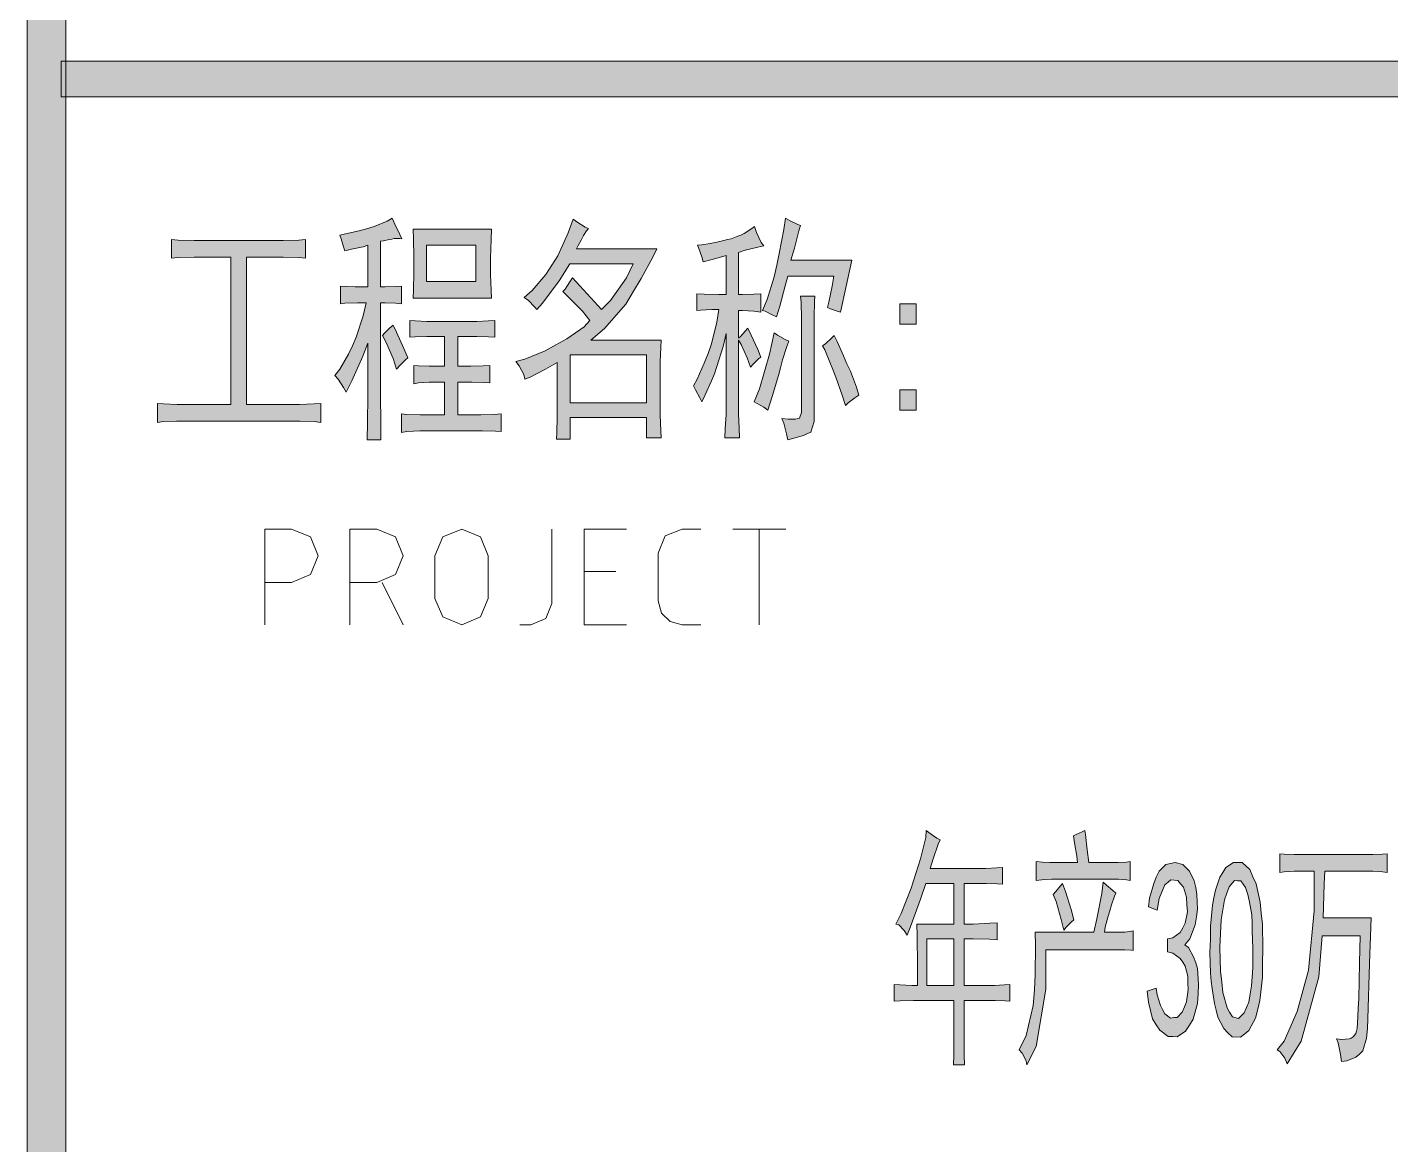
# Model space of a CAD drawing. Header units: millimetres. Extents: x 568 to 57335, y 85 to 28579.
# Drawn here: x 57244.83 to 57269.55, y 27811.79 to 27832.05 of the extents above; entities that cross this region are included whole.
import ezdxf

# ---------------------------------------------------------------- set-up
doc = ezdxf.new("R2010")
doc.units = ezdxf.units.MM

msp = doc.modelspace()

# ---------------------------------------------------------------- hatches: boundary and pattern name
h = msp.add_hatch(color=0)
h.dxf.hatch_style = 2
h.paths.add_polyline_path([(57245.524, 27702.999), (57244.825, 27702.999), (57244.825, 28563.812), (57245.524, 28563.812)])
h = msp.add_hatch(color=0)
h.dxf.hatch_style = 2
h.paths.add_polyline_path([(57245.441, 27830.789), (57245.441, 27831.435), (57320.489, 27831.435), (57320.489, 27830.789)])
h = msp.add_hatch(color=0)
h.dxf.hatch_style = 2
h.paths.add_polyline_path([(57250.493, 27828.282), (57250.599, 27828.305), (57250.842, 27828.358), (57250.979, 27828.396), (57251.116, 27828.434), (57251.351, 27828.533), (57251.443, 27828.586), (57251.488, 27828.479), (57251.579, 27828.289), (57251.617, 27828.214), (57251.579, 27828.221), (57251.481, 27828.221), (57251.435, 27828.206), (57251.389, 27828.198), (57251.283, 27828.176), (57251.23, 27828.168), (57251.23, 27827.34), (57251.313, 27827.34), (57251.503, 27827.347), (57251.61, 27827.355), (57251.61, 27827.036), (57251.503, 27827.044), (57251.313, 27827.051), (57251.23, 27827.051), (57251.23, 27825.562), (57251.23, 27825.38), (57251.237, 27824.878), (57251.237, 27824.567), (57250.987, 27824.567), (57250.994, 27824.878), (57251.002, 27825.372), (57251.002, 27825.547), (57251.002, 27826.322), (57250.911, 27826.086), (57250.713, 27825.638), (57250.607, 27825.433), (57250.561, 27825.516), (57250.463, 27825.668), (57250.402, 27825.737), (57250.493, 27825.851), (57250.652, 27826.124), (57250.721, 27826.276), (57250.789, 27826.428), (57250.918, 27826.816), (57250.972, 27827.051), (57250.82, 27827.051), (57250.584, 27827.044), (57250.508, 27827.036), (57250.508, 27827.355), (57250.614, 27827.347), (57250.774, 27827.34), (57250.82, 27827.34), (57251.002, 27827.34), (57251.002, 27828.1), (57250.918, 27828.069), (57250.706, 27828.024), (57250.584, 27827.993), (57250.561, 27828.069), (57250.516, 27828.214)])
h = msp.add_hatch(color=0)
h.paths.add_polyline_path([(57255.006, 27828.403), (57254.968, 27828.358), (57254.915, 27828.274), (57254.892, 27828.236), (57254.869, 27828.191), (57254.816, 27828.092), (57254.786, 27828.031), (57256.244, 27828.031), (57256.168, 27827.879), (57255.956, 27827.492), (57255.819, 27827.264), (57255.682, 27827.028), (57255.295, 27826.588), (57255.044, 27826.375), (57256.32, 27826.375), (57256.313, 27826.246), (57256.305, 27825.987), (57256.305, 27825.851), (57256.305, 27825.159), (57256.305, 27825.015), (57256.313, 27824.734), (57256.32, 27824.605), (57256.054, 27824.605), (57256.054, 27824.977), (57254.672, 27824.977), (57254.672, 27824.582), (57254.421, 27824.582), (57254.428, 27824.703), (57254.436, 27824.977), (57254.436, 27825.129), (57254.436, 27825.972), (57254.223, 27825.851), (57253.935, 27825.699), (57253.851, 27825.668), (57253.828, 27825.752), (57253.745, 27825.911), (57253.684, 27825.987), (57253.851, 27826.033), (57254.216, 27826.185), (57254.413, 27826.291), (57254.611, 27826.398), (57254.922, 27826.618), (57255.029, 27826.732), (57254.892, 27826.899), (57254.641, 27827.157), (57254.535, 27827.256), (57254.58, 27827.302), (57254.664, 27827.431), (57254.71, 27827.507), (57254.915, 27827.287), (57255.181, 27826.998), (57255.241, 27826.93), (57255.401, 27827.097), (57255.69, 27827.507), (57255.811, 27827.758), (57254.664, 27827.758), (57254.474, 27827.454), (57254.17, 27827.044), (57254.064, 27826.93), (57254.026, 27826.983), (57253.912, 27827.097), (57253.836, 27827.15), (57253.98, 27827.279), (57254.231, 27827.568), (57254.337, 27827.735), (57254.444, 27827.902), (57254.634, 27828.32), (57254.725, 27828.571), (57254.808, 27828.51), (57254.945, 27828.426)])
h.paths.add_polyline_path([(57256.054, 27825.243), (57256.054, 27826.109), (57254.672, 27826.109), (57254.672, 27825.243)])
h = msp.add_hatch(color=0)
h.dxf.hatch_style = 2
h.paths.add_polyline_path([(57258.85, 27828.457), (57258.82, 27828.358), (57258.736, 27828.046), (57258.675, 27827.826), (57259.777, 27827.826), (57259.572, 27826.884), (57259.511, 27826.899), (57259.39, 27826.945), (57259.336, 27826.968), (57259.359, 27827.066), (57259.42, 27827.355), (57259.45, 27827.537), (57258.615, 27827.537), (57258.569, 27827.363), (57258.47, 27826.99), (57258.41, 27826.8), (57258.334, 27826.838), (57258.204, 27826.899), (57258.159, 27826.914), (57258.242, 27827.112), (57258.372, 27827.522), (57258.417, 27827.735), (57258.463, 27827.948), (57258.546, 27828.381), (57258.577, 27828.586), (57258.66, 27828.54), (57258.797, 27828.472)])
h = msp.add_hatch(color=0)
h.paths.add_polyline_path([(57253.243, 27828.388), (57253.236, 27828.198), (57253.228, 27827.864), (57253.228, 27827.712), (57253.228, 27827.568), (57253.236, 27827.279), (57253.243, 27827.135), (57251.822, 27827.135), (57251.83, 27827.294), (57251.838, 27827.598), (57251.838, 27827.742), (57251.838, 27827.887), (57251.83, 27828.206), (57251.822, 27828.388)])
h.paths.add_polyline_path([(57252.962, 27827.439), (57252.962, 27828.1), (57252.066, 27828.1), (57252.066, 27827.439)])
h = msp.add_hatch(color=0)
h.dxf.hatch_style = 2
h.paths.add_polyline_path([(57256.905, 27825.547), (57256.974, 27825.668), (57257.103, 27825.957), (57257.171, 27826.132), (57257.232, 27826.307), (57257.331, 27826.702), (57257.369, 27826.93), (57257.24, 27826.93), (57257.034, 27826.922), (57256.966, 27826.914), (57256.966, 27827.218), (57257.103, 27827.211), (57257.369, 27827.203), (57257.498, 27827.203), (57257.498, 27827.91), (57257.437, 27827.894), (57257.224, 27827.834), (57257.08, 27827.796), (57257.057, 27827.887), (57257.004, 27828.039), (57256.981, 27828.1), (57257.057, 27828.107), (57257.209, 27828.13), (57257.27, 27828.138), (57257.331, 27828.153), (57257.46, 27828.183), (57257.521, 27828.198), (57257.589, 27828.214), (57257.711, 27828.259), (57257.764, 27828.282), (57257.825, 27828.312), (57257.946, 27828.388), (57258.014, 27828.434), (57258.052, 27828.327), (57258.136, 27828.145), (57258.182, 27828.084), (57258.075, 27828.062), (57257.847, 27828.008), (57257.726, 27827.963), (57257.726, 27827.203), (57257.794, 27827.203), (57257.999, 27827.211), (57258.128, 27827.218), (57258.128, 27826.884), (57257.999, 27826.899), (57257.794, 27826.914), (57257.726, 27826.914), (57257.726, 27826.413), (57257.764, 27826.451), (57257.847, 27826.542), (57257.893, 27826.595), (57257.954, 27826.466), (57258.075, 27826.208), (57258.128, 27826.071), (57258.09, 27826.041), (57257.992, 27825.942), (57257.938, 27825.889), (57257.878, 27826.056), (57257.771, 27826.299), (57257.726, 27826.375), (57257.726, 27825.129), (57257.726, 27825.038), (57257.733, 27824.779), (57257.741, 27824.605), (57257.475, 27824.605), (57257.483, 27824.772), (57257.498, 27825.03), (57257.498, 27825.129), (57257.498, 27826.496), (57257.445, 27826.261), (57257.331, 27825.896), (57257.285, 27825.767), (57257.232, 27825.638), (57257.118, 27825.387), (57257.057, 27825.258), (57257.019, 27825.334), (57256.943, 27825.478)])
h = msp.add_hatch(color=0)
h.dxf.hatch_style = 2
h.paths.add_polyline_path([(57249.315, 27828.183), (57249.467, 27828.183), (57249.748, 27828.191), (57249.87, 27828.198), (57249.87, 27827.864), (57249.748, 27827.872), (57249.467, 27827.879), (57249.315, 27827.879), (57248.799, 27827.879), (57248.799, 27825.213), (57249.619, 27825.213), (57249.764, 27825.213), (57250.029, 27825.22), (57250.151, 27825.228), (57250.151, 27824.886), (57250.029, 27824.901), (57249.771, 27824.909), (57249.634, 27824.909), (57247.667, 27824.909), (57247.53, 27824.909), (57247.287, 27824.901), (57247.188, 27824.886), (57247.188, 27825.228), (57247.294, 27825.22), (57247.545, 27825.213), (57247.682, 27825.213), (57248.518, 27825.213), (57248.518, 27827.879), (57248.009, 27827.879), (57247.849, 27827.879), (57247.56, 27827.872), (57247.439, 27827.864), (57247.439, 27828.198), (57247.56, 27828.191), (57247.849, 27828.183), (57248.009, 27828.183)])
h = msp.add_hatch(color=0)
h.dxf.hatch_style = 2
h.paths.add_polyline_path([(57259.109, 27827.173), (57259.101, 27827.081), (57259.093, 27826.793), (57259.093, 27826.58), (57259.093, 27825.061), (57259.093, 27824.901), (57259.033, 27824.711), (57258.964, 27824.681), (57258.903, 27824.65), (57258.729, 27824.597), (57258.615, 27824.567), (57258.592, 27824.681), (57258.546, 27824.871), (57258.508, 27824.954), (57258.622, 27824.947), (57258.759, 27824.947), (57258.797, 27824.954), (57258.827, 27824.962), (57258.865, 27825.068), (57258.865, 27825.159), (57258.865, 27826.58), (57258.865, 27826.77), (57258.858, 27827.066), (57258.85, 27827.173)])
h = msp.add_hatch(color=0)
h.dxf.hatch_style = 2
h.paths.add_polyline_path([(57260.947, 27826.664), (57260.651, 27826.664), (57260.651, 27827.036), (57260.947, 27827.036)])
h = msp.add_hatch(color=0)
h.dxf.hatch_style = 2
h.paths.add_polyline_path([(57251.458, 27826.648), (57251.519, 27826.519), (57251.655, 27826.223), (57251.724, 27826.056), (57251.686, 27826.018), (57251.579, 27825.919), (57251.519, 27825.851), (57251.458, 27826.041), (57251.329, 27826.345), (57251.268, 27826.458), (57251.306, 27826.504), (57251.397, 27826.595)])
h = msp.add_hatch(color=0)
h.dxf.hatch_style = 2
h.paths.add_polyline_path([(57252.871, 27826.717), (57252.977, 27826.717), (57253.19, 27826.724), (57253.304, 27826.732), (57253.304, 27826.428), (57253.19, 27826.436), (57252.977, 27826.443), (57252.871, 27826.443), (57252.635, 27826.443), (57252.635, 27825.904), (57252.772, 27825.904), (57252.871, 27825.904), (57253.091, 27825.911), (57253.213, 27825.919), (57253.213, 27825.6), (57253.091, 27825.608), (57252.886, 27825.615), (57252.81, 27825.615), (57252.635, 27825.615), (57252.635, 27825.023), (57252.939, 27825.023), (57253.053, 27825.023), (57253.289, 27825.03), (57253.418, 27825.038), (57253.418, 27824.719), (57253.319, 27824.726), (57253.076, 27824.734), (57252.939, 27824.734), (57252.088, 27824.734), (57251.952, 27824.734), (57251.709, 27824.719), (57251.61, 27824.703), (57251.61, 27825.038), (57251.709, 27825.03), (57251.952, 27825.023), (57252.088, 27825.023), (57252.392, 27825.023), (57252.392, 27825.615), (57252.218, 27825.615), (57252.111, 27825.615), (57251.921, 27825.6), (57251.838, 27825.585), (57251.838, 27825.919), (57251.921, 27825.911), (57252.111, 27825.904), (57252.218, 27825.904), (57252.392, 27825.904), (57252.392, 27826.443), (57252.187, 27826.443), (57252.073, 27826.443), (57251.86, 27826.436), (57251.762, 27826.428), (57251.762, 27826.732), (57251.86, 27826.724), (57252.073, 27826.717), (57252.187, 27826.717)])
h = msp.add_hatch(color=0)
h.dxf.hatch_style = 2
h.paths.add_polyline_path([(57258.637, 27826.36), (57258.599, 27826.261), (57258.523, 27826.018), (57258.486, 27825.873), (57258.448, 27825.737), (57258.334, 27825.357), (57258.258, 27825.106), (57258.182, 27825.159), (57258.052, 27825.235), (57258.007, 27825.258), (57258.106, 27825.494), (57258.288, 27826.124), (57258.372, 27826.512), (57258.432, 27826.466), (57258.569, 27826.39)])
h = msp.add_hatch(color=0)
h.dxf.hatch_style = 2
h.paths.add_polyline_path([(57259.458, 27826.458), (57259.511, 27826.352), (57259.625, 27826.094), (57259.686, 27825.949), (57259.754, 27825.813), (57259.861, 27825.524), (57259.906, 27825.38), (57259.83, 27825.334), (57259.709, 27825.243), (57259.663, 27825.19), (57259.602, 27825.38), (57259.488, 27825.706), (57259.435, 27825.843), (57259.382, 27825.98), (57259.291, 27826.2), (57259.245, 27826.276), (57259.306, 27826.314), (57259.412, 27826.413)])
h = msp.add_hatch(color=0)
h.dxf.hatch_style = 2
h.paths.add_polyline_path([(57260.947, 27825.106), (57260.651, 27825.106), (57260.651, 27825.478), (57260.947, 27825.478)])
h = msp.add_hatch(color=0)
h.paths.add_polyline_path([(57260.575, 27815.792), (57260.674, 27815.982), (57260.856, 27816.445), (57260.94, 27816.711), (57261.023, 27816.977), (57261.122, 27817.364), (57261.129, 27817.486), (57261.198, 27817.433), (57261.319, 27817.349), (57261.38, 27817.319), (57261.342, 27817.243), (57261.251, 27816.977), (57261.198, 27816.802), (57262.11, 27816.802), (57262.208, 27816.802), (57262.406, 27816.81), (57262.512, 27816.817), (57262.512, 27816.513), (57262.421, 27816.521), (57262.216, 27816.529), (57262.11, 27816.529), (57261.813, 27816.529), (57261.813, 27815.792), (57261.98, 27815.792), (57262.284, 27815.807), (57262.413, 27815.814), (57262.413, 27815.51), (57262.277, 27815.518), (57261.98, 27815.526), (57261.813, 27815.526), (57261.813, 27814.682), (57262.269, 27814.682), (57262.368, 27814.682), (57262.55, 27814.69), (57262.641, 27814.698), (57262.641, 27814.394), (57262.558, 27814.401), (57262.375, 27814.409), (57262.269, 27814.409), (57261.813, 27814.409), (57261.813, 27813.999), (57261.813, 27813.793), (57261.813, 27813.414), (57261.821, 27813.239), (57261.623, 27813.239), (57261.631, 27813.414), (57261.631, 27813.771), (57261.631, 27813.961), (57261.631, 27814.409), (57261.023, 27814.409), (57260.894, 27814.409), (57260.658, 27814.401), (57260.544, 27814.394), (57260.544, 27814.698), (57260.651, 27814.69), (57260.864, 27814.682), (57260.97, 27814.682), (57260.97, 27815.032), (57260.962, 27815.586), (57260.955, 27815.792), (57261.631, 27815.792), (57261.631, 27816.529), (57261.122, 27816.529), (57261.023, 27816.247), (57260.856, 27815.776), (57260.78, 27815.594), (57260.727, 27815.678), (57260.628, 27815.776)])
h.paths.add_polyline_path([(57261.631, 27814.682), (57261.631, 27815.526), (57261.137, 27815.526), (57261.137, 27814.682)])
h = msp.add_hatch(color=0)
h.dxf.hatch_style = 2
h.paths.add_polyline_path([(57264.001, 27817.486), (57264.016, 27817.417), (57264.047, 27817.136), (57264.077, 27816.908), (57264.526, 27816.908), (57264.609, 27816.908), (57264.761, 27816.916), (57264.829, 27816.924), (57264.829, 27816.582), (57264.761, 27816.597), (57264.617, 27816.605), (57264.556, 27816.605), (57263.462, 27816.605), (57263.401, 27816.605), (57263.226, 27816.597), (57263.12, 27816.582), (57263.12, 27816.924), (57263.234, 27816.916), (57263.371, 27816.908), (57263.401, 27816.908), (57263.872, 27816.908), (57263.857, 27817.022), (57263.819, 27817.266), (57263.796, 27817.395), (57263.849, 27817.417), (57263.956, 27817.463)])
h = msp.add_hatch(color=0)
h.dxf.hatch_style = 2
h.paths.add_polyline_path([(57265.133, 27814.576), (57265.3, 27814.629), (57265.316, 27814.508), (57265.376, 27814.318), (57265.414, 27814.242), (57265.452, 27814.166), (57265.559, 27814.09), (57265.62, 27814.097), (57265.68, 27814.097), (57265.772, 27814.196), (57265.81, 27814.295), (57265.847, 27814.386), (57265.878, 27814.606), (57265.87, 27814.728), (57265.87, 27814.849), (57265.825, 27815.032), (57265.779, 27815.1), (57265.734, 27815.169), (57265.597, 27815.267), (57265.506, 27815.29), (57265.506, 27815.526), (57265.597, 27815.541), (57265.734, 27815.64), (57265.779, 27815.723), (57265.825, 27815.807), (57265.863, 27816.012), (57265.855, 27816.141), (57265.847, 27816.278), (57265.794, 27816.46), (57265.741, 27816.521), (57265.688, 27816.582), (57265.566, 27816.597), (57265.513, 27816.551), (57265.452, 27816.506), (57265.354, 27816.255), (57265.316, 27816.042), (57265.156, 27816.103), (57265.179, 27816.263), (57265.255, 27816.529), (57265.3, 27816.643), (57265.354, 27816.749), (57265.475, 27816.87), (57265.559, 27816.893), (57265.642, 27816.908), (57265.779, 27816.87), (57265.84, 27816.81), (57265.901, 27816.749), (57265.984, 27816.574), (57266.015, 27816.453), (57266.037, 27816.331), (57266.045, 27816.065), (57266.03, 27815.921), (57266.007, 27815.776), (57265.908, 27815.526), (57265.817, 27815.419), (57265.885, 27815.366), (57265.977, 27815.199), (57266.015, 27815.093), (57266.045, 27814.986), (57266.068, 27814.705), (57266.06, 27814.53), (57266.045, 27814.356), (57265.969, 27814.067), (57265.901, 27813.961), (57265.832, 27813.854), (57265.68, 27813.748), (57265.597, 27813.755), (57265.513, 27813.755), (57265.361, 27813.869), (57265.3, 27813.968), (57265.232, 27814.075), (57265.156, 27814.378)])
h = msp.add_hatch(color=0)
h.paths.add_polyline_path([(57266.281, 27815.518), (57266.281, 27815.754), (57266.319, 27816.133), (57266.341, 27816.27), (57266.372, 27816.407), (57266.455, 27816.643), (57266.508, 27816.726), (57266.562, 27816.817), (57266.698, 27816.908), (57266.774, 27816.908), (57266.858, 27816.908), (57266.995, 27816.779), (57267.048, 27816.65), (57267.109, 27816.521), (57267.185, 27816.187), (57267.2, 27815.989), (57267.223, 27815.792), (57267.23, 27815.343), (57267.223, 27815.085), (57267.223, 27814.827), (57267.177, 27814.409), (57267.139, 27814.249), (57267.101, 27814.09), (57266.98, 27813.862), (57266.904, 27813.801), (57266.828, 27813.74), (57266.676, 27813.748), (57266.6, 27813.824), (57266.524, 27813.9), (57266.417, 27814.105), (57266.387, 27814.234), (57266.357, 27814.356), (57266.311, 27814.622), (57266.296, 27814.758), (57266.281, 27814.903), (57266.273, 27815.275)])
h.paths.add_polyline_path([(57266.463, 27815.624), (57266.455, 27815.374), (57266.463, 27814.933), (57266.486, 27814.743), (57266.508, 27814.553), (57266.584, 27814.272), (57266.63, 27814.196), (57266.683, 27814.113), (57266.79, 27814.082), (57266.843, 27814.135), (57266.896, 27814.181), (57266.98, 27814.378), (57267.002, 27814.53), (57267.025, 27814.675), (57267.048, 27815.001), (57267.048, 27815.176), (57267.048, 27815.351), (57267.04, 27815.67), (57267.04, 27815.814), (57267.033, 27815.959), (57266.987, 27816.217), (57266.957, 27816.331), (57266.919, 27816.453), (57266.835, 27816.574), (57266.774, 27816.574), (57266.721, 27816.582), (57266.622, 27816.468), (57266.577, 27816.354), (57266.539, 27816.232), (57266.478, 27815.868)])
h = msp.add_hatch(color=0)
h.dxf.hatch_style = 2
h.paths.add_polyline_path([(57268.659, 27813.3), (57268.643, 27813.429), (57268.598, 27813.641), (57268.567, 27813.71), (57268.666, 27813.702), (57268.795, 27813.71), (57268.833, 27813.725), (57268.871, 27813.748), (57268.917, 27813.809), (57268.932, 27813.854), (57268.94, 27813.9), (57268.955, 27814.113), (57268.962, 27814.272), (57268.97, 27814.439), (57268.985, 27815.093), (57269, 27815.579), (57268.309, 27815.579), (57268.248, 27814.834), (57267.929, 27813.672), (57267.671, 27813.262), (57267.633, 27813.36), (57267.542, 27813.482), (57267.489, 27813.512), (57267.618, 27813.672), (57267.853, 27814.211), (57267.96, 27814.584), (57268.058, 27814.956), (57268.165, 27816.035), (57268.165, 27816.749), (57267.899, 27816.749), (57267.8, 27816.749), (57267.618, 27816.741), (57267.542, 27816.726), (57267.542, 27817.068), (57267.618, 27817.06), (57267.8, 27817.053), (57267.906, 27817.053), (57269.13, 27817.053), (57269.228, 27817.053), (57269.403, 27817.06), (57269.487, 27817.068), (57269.487, 27816.726), (57269.403, 27816.741), (57269.228, 27816.749), (57269.13, 27816.749), (57268.355, 27816.749), (57268.347, 27816.521), (57268.332, 27816.103), (57268.324, 27815.906), (57269.198, 27815.906), (57269.168, 27815.077), (57269.137, 27814.075), (57269.13, 27813.9), (57269.114, 27813.725), (57269.046, 27813.497), (57268.985, 27813.436), (57268.917, 27813.383), (57268.757, 27813.315)])
h = msp.add_hatch(color=0)
h.dxf.hatch_style = 2
h.paths.add_polyline_path([(57264.564, 27816.354), (57264.541, 27816.301), (57264.488, 27816.141), (57264.457, 27816.035), (57264.427, 27815.936), (57264.374, 27815.738), (57264.358, 27815.647), (57264.632, 27815.647), (57264.731, 27815.647), (57264.852, 27815.662), (57264.883, 27815.67), (57264.883, 27815.313), (57264.852, 27815.321), (57264.731, 27815.328), (57264.655, 27815.328), (57263.295, 27815.328), (57263.295, 27814.614), (57263.12, 27813.573), (57262.953, 27813.239), (57262.938, 27813.315), (57262.869, 27813.452), (57262.816, 27813.512), (57262.938, 27813.771), (57263.067, 27814.318), (57263.09, 27814.599), (57263.105, 27814.88), (57263.112, 27815.412), (57263.105, 27815.647), (57264.168, 27815.647), (57264.222, 27815.89), (57264.313, 27816.346), (57264.336, 27816.551), (57264.396, 27816.498), (57264.51, 27816.399)])
h = msp.add_hatch(color=0)
h.dxf.hatch_style = 2
h.paths.add_polyline_path([(57263.599, 27816.529), (57263.652, 27816.384), (57263.758, 27816.057), (57263.804, 27815.868), (57263.758, 27815.83), (57263.667, 27815.738), (57263.621, 27815.685), (57263.576, 27815.875), (57263.485, 27816.202), (57263.431, 27816.331), (57263.477, 27816.384), (57263.561, 27816.483)])

# ---------------------------------------------------------------- linework, layer by layer
at = {"color": 0, "lineweight": 0}
for points in [[(57245.524, 27702.999), (57244.825, 27702.999), (57244.825, 28563.812), (57245.524, 28563.812)], [(57245.441, 27830.789), (57245.441, 27831.435), (57320.489, 27831.435), (57320.489, 27830.789)], [(57250.493, 27828.282), (57250.599, 27828.305), (57250.842, 27828.358), (57250.979, 27828.396), (57251.116, 27828.434), (57251.351, 27828.533), (57251.443, 27828.586), (57251.488, 27828.479), (57251.579, 27828.289), (57251.617, 27828.214), (57251.579, 27828.221), (57251.481, 27828.221), (57251.435, 27828.206), (57251.389, 27828.198), (57251.283, 27828.176), (57251.23, 27828.168), (57251.23, 27827.34), (57251.313, 27827.34), (57251.503, 27827.347), (57251.61, 27827.355), (57251.61, 27827.036), (57251.503, 27827.044), (57251.313, 27827.051), (57251.23, 27827.051), (57251.23, 27825.562), (57251.23, 27825.38), (57251.237, 27824.878), (57251.237, 27824.567), (57250.987, 27824.567), (57250.994, 27824.878), (57251.002, 27825.372), (57251.002, 27825.547), (57251.002, 27826.322), (57250.911, 27826.086), (57250.713, 27825.638), (57250.607, 27825.433), (57250.561, 27825.516), (57250.463, 27825.668), (57250.402, 27825.737), (57250.493, 27825.851), (57250.652, 27826.124), (57250.721, 27826.276), (57250.789, 27826.428), (57250.918, 27826.816), (57250.972, 27827.051), (57250.82, 27827.051), (57250.584, 27827.044), (57250.508, 27827.036), (57250.508, 27827.355), (57250.614, 27827.347), (57250.774, 27827.34), (57250.82, 27827.34), (57251.002, 27827.34), (57251.002, 27828.1), (57250.918, 27828.069), (57250.706, 27828.024), (57250.584, 27827.993), (57250.561, 27828.069), (57250.516, 27828.214)], [(57255.006, 27828.403), (57254.968, 27828.358), (57254.915, 27828.274), (57254.892, 27828.236), (57254.869, 27828.191), (57254.816, 27828.092), (57254.786, 27828.031), (57256.244, 27828.031), (57256.168, 27827.879), (57255.956, 27827.492), (57255.819, 27827.264), (57255.682, 27827.028), (57255.295, 27826.588), (57255.044, 27826.375), (57256.32, 27826.375), (57256.313, 27826.246), (57256.305, 27825.987), (57256.305, 27825.851), (57256.305, 27825.159), (57256.305, 27825.015), (57256.313, 27824.734), (57256.32, 27824.605), (57256.054, 27824.605), (57256.054, 27824.977), (57254.672, 27824.977), (57254.672, 27824.582), (57254.421, 27824.582), (57254.428, 27824.703), (57254.436, 27824.977), (57254.436, 27825.129), (57254.436, 27825.972), (57254.223, 27825.851), (57253.935, 27825.699), (57253.851, 27825.668), (57253.828, 27825.752), (57253.745, 27825.911), (57253.684, 27825.987), (57253.851, 27826.033), (57254.216, 27826.185), (57254.413, 27826.291), (57254.611, 27826.398), (57254.922, 27826.618), (57255.029, 27826.732), (57254.892, 27826.899), (57254.641, 27827.157), (57254.535, 27827.256), (57254.58, 27827.302), (57254.664, 27827.431), (57254.71, 27827.507), (57254.915, 27827.287), (57255.181, 27826.998), (57255.241, 27826.93), (57255.401, 27827.097), (57255.69, 27827.507), (57255.811, 27827.758), (57254.664, 27827.758), (57254.474, 27827.454), (57254.17, 27827.044), (57254.064, 27826.93), (57254.026, 27826.983), (57253.912, 27827.097), (57253.836, 27827.15), (57253.98, 27827.279), (57254.231, 27827.568), (57254.337, 27827.735), (57254.444, 27827.902), (57254.634, 27828.32), (57254.725, 27828.571), (57254.808, 27828.51), (57254.945, 27828.426)], [(57258.85, 27828.457), (57258.82, 27828.358), (57258.736, 27828.046), (57258.675, 27827.826), (57259.777, 27827.826), (57259.572, 27826.884), (57259.511, 27826.899), (57259.39, 27826.945), (57259.336, 27826.968), (57259.359, 27827.066), (57259.42, 27827.355), (57259.45, 27827.537), (57258.615, 27827.537), (57258.569, 27827.363), (57258.47, 27826.99), (57258.41, 27826.8), (57258.334, 27826.838), (57258.204, 27826.899), (57258.159, 27826.914), (57258.242, 27827.112), (57258.372, 27827.522), (57258.417, 27827.735), (57258.463, 27827.948), (57258.546, 27828.381), (57258.577, 27828.586), (57258.66, 27828.54), (57258.797, 27828.472)], [(57253.243, 27828.388), (57253.236, 27828.198), (57253.228, 27827.864), (57253.228, 27827.712), (57253.228, 27827.568), (57253.236, 27827.279), (57253.243, 27827.135), (57251.822, 27827.135), (57251.83, 27827.294), (57251.838, 27827.598), (57251.838, 27827.742), (57251.838, 27827.887), (57251.83, 27828.206), (57251.822, 27828.388)], [(57256.905, 27825.547), (57256.974, 27825.668), (57257.103, 27825.957), (57257.171, 27826.132), (57257.232, 27826.307), (57257.331, 27826.702), (57257.369, 27826.93), (57257.24, 27826.93), (57257.034, 27826.922), (57256.966, 27826.914), (57256.966, 27827.218), (57257.103, 27827.211), (57257.369, 27827.203), (57257.498, 27827.203), (57257.498, 27827.91), (57257.437, 27827.894), (57257.224, 27827.834), (57257.08, 27827.796), (57257.057, 27827.887), (57257.004, 27828.039), (57256.981, 27828.1), (57257.057, 27828.107), (57257.209, 27828.13), (57257.27, 27828.138), (57257.331, 27828.153), (57257.46, 27828.183), (57257.521, 27828.198), (57257.589, 27828.214), (57257.711, 27828.259), (57257.764, 27828.282), (57257.825, 27828.312), (57257.946, 27828.388), (57258.014, 27828.434), (57258.052, 27828.327), (57258.136, 27828.145), (57258.182, 27828.084), (57258.075, 27828.062), (57257.847, 27828.008), (57257.726, 27827.963), (57257.726, 27827.203), (57257.794, 27827.203), (57257.999, 27827.211), (57258.128, 27827.218), (57258.128, 27826.884), (57257.999, 27826.899), (57257.794, 27826.914), (57257.726, 27826.914), (57257.726, 27826.413), (57257.764, 27826.451), (57257.847, 27826.542), (57257.893, 27826.595), (57257.954, 27826.466), (57258.075, 27826.208), (57258.128, 27826.071), (57258.09, 27826.041), (57257.992, 27825.942), (57257.938, 27825.889), (57257.878, 27826.056), (57257.771, 27826.299), (57257.726, 27826.375), (57257.726, 27825.129), (57257.726, 27825.038), (57257.733, 27824.779), (57257.741, 27824.605), (57257.475, 27824.605), (57257.483, 27824.772), (57257.498, 27825.03), (57257.498, 27825.129), (57257.498, 27826.496), (57257.445, 27826.261), (57257.331, 27825.896), (57257.285, 27825.767), (57257.232, 27825.638), (57257.118, 27825.387), (57257.057, 27825.258), (57257.019, 27825.334), (57256.943, 27825.478)], [(57249.315, 27828.183), (57249.467, 27828.183), (57249.748, 27828.191), (57249.87, 27828.198), (57249.87, 27827.864), (57249.748, 27827.872), (57249.467, 27827.879), (57249.315, 27827.879), (57248.799, 27827.879), (57248.799, 27825.213), (57249.619, 27825.213), (57249.764, 27825.213), (57250.029, 27825.22), (57250.151, 27825.228), (57250.151, 27824.886), (57250.029, 27824.901), (57249.771, 27824.909), (57249.634, 27824.909), (57247.667, 27824.909), (57247.53, 27824.909), (57247.287, 27824.901), (57247.188, 27824.886), (57247.188, 27825.228), (57247.294, 27825.22), (57247.545, 27825.213), (57247.682, 27825.213), (57248.518, 27825.213), (57248.518, 27827.879), (57248.009, 27827.879), (57247.849, 27827.879), (57247.56, 27827.872), (57247.439, 27827.864), (57247.439, 27828.198), (57247.56, 27828.191), (57247.849, 27828.183), (57248.009, 27828.183)], [(57252.962, 27827.439), (57252.962, 27828.1), (57252.066, 27828.1), (57252.066, 27827.439)], [(57259.109, 27827.173), (57259.101, 27827.081), (57259.093, 27826.793), (57259.093, 27826.58), (57259.093, 27825.061), (57259.093, 27824.901), (57259.033, 27824.711), (57258.964, 27824.681), (57258.903, 27824.65), (57258.729, 27824.597), (57258.615, 27824.567), (57258.592, 27824.681), (57258.546, 27824.871), (57258.508, 27824.954), (57258.622, 27824.947), (57258.759, 27824.947), (57258.797, 27824.954), (57258.827, 27824.962), (57258.865, 27825.068), (57258.865, 27825.159), (57258.865, 27826.58), (57258.865, 27826.77), (57258.858, 27827.066), (57258.85, 27827.173)], [(57260.947, 27826.664), (57260.651, 27826.664), (57260.651, 27827.036), (57260.947, 27827.036)], [(57251.458, 27826.648), (57251.519, 27826.519), (57251.655, 27826.223), (57251.724, 27826.056), (57251.686, 27826.018), (57251.579, 27825.919), (57251.519, 27825.851), (57251.458, 27826.041), (57251.329, 27826.345), (57251.268, 27826.458), (57251.306, 27826.504), (57251.397, 27826.595)], [(57252.871, 27826.717), (57252.977, 27826.717), (57253.19, 27826.724), (57253.304, 27826.732), (57253.304, 27826.428), (57253.19, 27826.436), (57252.977, 27826.443), (57252.871, 27826.443), (57252.635, 27826.443), (57252.635, 27825.904), (57252.772, 27825.904), (57252.871, 27825.904), (57253.091, 27825.911), (57253.213, 27825.919), (57253.213, 27825.6), (57253.091, 27825.608), (57252.886, 27825.615), (57252.81, 27825.615), (57252.635, 27825.615), (57252.635, 27825.023), (57252.939, 27825.023), (57253.053, 27825.023), (57253.289, 27825.03), (57253.418, 27825.038), (57253.418, 27824.719), (57253.319, 27824.726), (57253.076, 27824.734), (57252.939, 27824.734), (57252.088, 27824.734), (57251.952, 27824.734), (57251.709, 27824.719), (57251.61, 27824.703), (57251.61, 27825.038), (57251.709, 27825.03), (57251.952, 27825.023), (57252.088, 27825.023), (57252.392, 27825.023), (57252.392, 27825.615), (57252.218, 27825.615), (57252.111, 27825.615), (57251.921, 27825.6), (57251.838, 27825.585), (57251.838, 27825.919), (57251.921, 27825.911), (57252.111, 27825.904), (57252.218, 27825.904), (57252.392, 27825.904), (57252.392, 27826.443), (57252.187, 27826.443), (57252.073, 27826.443), (57251.86, 27826.436), (57251.762, 27826.428), (57251.762, 27826.732), (57251.86, 27826.724), (57252.073, 27826.717), (57252.187, 27826.717)], [(57258.637, 27826.36), (57258.599, 27826.261), (57258.523, 27826.018), (57258.486, 27825.873), (57258.448, 27825.737), (57258.334, 27825.357), (57258.258, 27825.106), (57258.182, 27825.159), (57258.052, 27825.235), (57258.007, 27825.258), (57258.106, 27825.494), (57258.288, 27826.124), (57258.372, 27826.512), (57258.432, 27826.466), (57258.569, 27826.39)], [(57259.458, 27826.458), (57259.511, 27826.352), (57259.625, 27826.094), (57259.686, 27825.949), (57259.754, 27825.813), (57259.861, 27825.524), (57259.906, 27825.38), (57259.83, 27825.334), (57259.709, 27825.243), (57259.663, 27825.19), (57259.602, 27825.38), (57259.488, 27825.706), (57259.435, 27825.843), (57259.382, 27825.98), (57259.291, 27826.2), (57259.245, 27826.276), (57259.306, 27826.314), (57259.412, 27826.413)], [(57256.054, 27825.243), (57256.054, 27826.109), (57254.672, 27826.109), (57254.672, 27825.243)], [(57260.947, 27825.106), (57260.651, 27825.106), (57260.651, 27825.478), (57260.947, 27825.478)], [(57260.575, 27815.792), (57260.674, 27815.982), (57260.856, 27816.445), (57260.94, 27816.711), (57261.023, 27816.977), (57261.122, 27817.364), (57261.129, 27817.486), (57261.198, 27817.433), (57261.319, 27817.349), (57261.38, 27817.319), (57261.342, 27817.243), (57261.251, 27816.977), (57261.198, 27816.802), (57262.11, 27816.802), (57262.208, 27816.802), (57262.406, 27816.81), (57262.512, 27816.817), (57262.512, 27816.513), (57262.421, 27816.521), (57262.216, 27816.529), (57262.11, 27816.529), (57261.813, 27816.529), (57261.813, 27815.792), (57261.98, 27815.792), (57262.284, 27815.807), (57262.413, 27815.814), (57262.413, 27815.51), (57262.277, 27815.518), (57261.98, 27815.526), (57261.813, 27815.526), (57261.813, 27814.682), (57262.269, 27814.682), (57262.368, 27814.682), (57262.55, 27814.69), (57262.641, 27814.698), (57262.641, 27814.394), (57262.558, 27814.401), (57262.375, 27814.409), (57262.269, 27814.409), (57261.813, 27814.409), (57261.813, 27813.999), (57261.813, 27813.793), (57261.813, 27813.414), (57261.821, 27813.239), (57261.623, 27813.239), (57261.631, 27813.414), (57261.631, 27813.771), (57261.631, 27813.961), (57261.631, 27814.409), (57261.023, 27814.409), (57260.894, 27814.409), (57260.658, 27814.401), (57260.544, 27814.394), (57260.544, 27814.698), (57260.651, 27814.69), (57260.864, 27814.682), (57260.97, 27814.682), (57260.97, 27815.032), (57260.962, 27815.586), (57260.955, 27815.792), (57261.631, 27815.792), (57261.631, 27816.529), (57261.122, 27816.529), (57261.023, 27816.247), (57260.856, 27815.776), (57260.78, 27815.594), (57260.727, 27815.678), (57260.628, 27815.776)], [(57264.001, 27817.486), (57264.016, 27817.417), (57264.047, 27817.136), (57264.077, 27816.908), (57264.526, 27816.908), (57264.609, 27816.908), (57264.761, 27816.916), (57264.829, 27816.924), (57264.829, 27816.582), (57264.761, 27816.597), (57264.617, 27816.605), (57264.556, 27816.605), (57263.462, 27816.605), (57263.401, 27816.605), (57263.226, 27816.597), (57263.12, 27816.582), (57263.12, 27816.924), (57263.234, 27816.916), (57263.371, 27816.908), (57263.401, 27816.908), (57263.872, 27816.908), (57263.857, 27817.022), (57263.819, 27817.266), (57263.796, 27817.395), (57263.849, 27817.417), (57263.956, 27817.463)], [(57265.133, 27814.576), (57265.3, 27814.629), (57265.316, 27814.508), (57265.376, 27814.318), (57265.414, 27814.242), (57265.452, 27814.166), (57265.559, 27814.09), (57265.62, 27814.097), (57265.68, 27814.097), (57265.772, 27814.196), (57265.81, 27814.295), (57265.847, 27814.386), (57265.878, 27814.606), (57265.87, 27814.728), (57265.87, 27814.849), (57265.825, 27815.032), (57265.779, 27815.1), (57265.734, 27815.169), (57265.597, 27815.267), (57265.506, 27815.29), (57265.506, 27815.526), (57265.597, 27815.541), (57265.734, 27815.64), (57265.779, 27815.723), (57265.825, 27815.807), (57265.863, 27816.012), (57265.855, 27816.141), (57265.847, 27816.278), (57265.794, 27816.46), (57265.741, 27816.521), (57265.688, 27816.582), (57265.566, 27816.597), (57265.513, 27816.551), (57265.452, 27816.506), (57265.354, 27816.255), (57265.316, 27816.042), (57265.156, 27816.103), (57265.179, 27816.263), (57265.255, 27816.529), (57265.3, 27816.643), (57265.354, 27816.749), (57265.475, 27816.87), (57265.559, 27816.893), (57265.642, 27816.908), (57265.779, 27816.87), (57265.84, 27816.81), (57265.901, 27816.749), (57265.984, 27816.574), (57266.015, 27816.453), (57266.037, 27816.331), (57266.045, 27816.065), (57266.03, 27815.921), (57266.007, 27815.776), (57265.908, 27815.526), (57265.817, 27815.419), (57265.885, 27815.366), (57265.977, 27815.199), (57266.015, 27815.093), (57266.045, 27814.986), (57266.068, 27814.705), (57266.06, 27814.53), (57266.045, 27814.356), (57265.969, 27814.067), (57265.901, 27813.961), (57265.832, 27813.854), (57265.68, 27813.748), (57265.597, 27813.755), (57265.513, 27813.755), (57265.361, 27813.869), (57265.3, 27813.968), (57265.232, 27814.075), (57265.156, 27814.378)], [(57266.281, 27815.518), (57266.281, 27815.754), (57266.319, 27816.133), (57266.341, 27816.27), (57266.372, 27816.407), (57266.455, 27816.643), (57266.508, 27816.726), (57266.562, 27816.817), (57266.698, 27816.908), (57266.774, 27816.908), (57266.858, 27816.908), (57266.995, 27816.779), (57267.048, 27816.65), (57267.109, 27816.521), (57267.185, 27816.187), (57267.2, 27815.989), (57267.223, 27815.792), (57267.23, 27815.343), (57267.223, 27815.085), (57267.223, 27814.827), (57267.177, 27814.409), (57267.139, 27814.249), (57267.101, 27814.09), (57266.98, 27813.862), (57266.904, 27813.801), (57266.828, 27813.74), (57266.676, 27813.748), (57266.6, 27813.824), (57266.524, 27813.9), (57266.417, 27814.105), (57266.387, 27814.234), (57266.357, 27814.356), (57266.311, 27814.622), (57266.296, 27814.758), (57266.281, 27814.903), (57266.273, 27815.275)], [(57268.659, 27813.3), (57268.643, 27813.429), (57268.598, 27813.641), (57268.567, 27813.71), (57268.666, 27813.702), (57268.795, 27813.71), (57268.833, 27813.725), (57268.871, 27813.748), (57268.917, 27813.809), (57268.932, 27813.854), (57268.94, 27813.9), (57268.955, 27814.113), (57268.962, 27814.272), (57268.97, 27814.439), (57268.985, 27815.093), (57269, 27815.579), (57268.309, 27815.579), (57268.248, 27814.834), (57267.929, 27813.672), (57267.671, 27813.262), (57267.633, 27813.36), (57267.542, 27813.482), (57267.489, 27813.512), (57267.618, 27813.672), (57267.853, 27814.211), (57267.96, 27814.584), (57268.058, 27814.956), (57268.165, 27816.035), (57268.165, 27816.749), (57267.899, 27816.749), (57267.8, 27816.749), (57267.618, 27816.741), (57267.542, 27816.726), (57267.542, 27817.068), (57267.618, 27817.06), (57267.8, 27817.053), (57267.906, 27817.053), (57269.13, 27817.053), (57269.228, 27817.053), (57269.403, 27817.06), (57269.487, 27817.068), (57269.487, 27816.726), (57269.403, 27816.741), (57269.228, 27816.749), (57269.13, 27816.749), (57268.355, 27816.749), (57268.347, 27816.521), (57268.332, 27816.103), (57268.324, 27815.906), (57269.198, 27815.906), (57269.168, 27815.077), (57269.137, 27814.075), (57269.13, 27813.9), (57269.114, 27813.725), (57269.046, 27813.497), (57268.985, 27813.436), (57268.917, 27813.383), (57268.757, 27813.315)], [(57264.564, 27816.354), (57264.541, 27816.301), (57264.488, 27816.141), (57264.457, 27816.035), (57264.427, 27815.936), (57264.374, 27815.738), (57264.358, 27815.647), (57264.632, 27815.647), (57264.731, 27815.647), (57264.852, 27815.662), (57264.883, 27815.67), (57264.883, 27815.313), (57264.852, 27815.321), (57264.731, 27815.328), (57264.655, 27815.328), (57263.295, 27815.328), (57263.295, 27814.614), (57263.12, 27813.573), (57262.953, 27813.239), (57262.938, 27813.315), (57262.869, 27813.452), (57262.816, 27813.512), (57262.938, 27813.771), (57263.067, 27814.318), (57263.09, 27814.599), (57263.105, 27814.88), (57263.112, 27815.412), (57263.105, 27815.647), (57264.168, 27815.647), (57264.222, 27815.89), (57264.313, 27816.346), (57264.336, 27816.551), (57264.396, 27816.498), (57264.51, 27816.399)], [(57263.599, 27816.529), (57263.652, 27816.384), (57263.758, 27816.057), (57263.804, 27815.868), (57263.758, 27815.83), (57263.667, 27815.738), (57263.621, 27815.685), (57263.576, 27815.875), (57263.485, 27816.202), (57263.431, 27816.331), (57263.477, 27816.384), (57263.561, 27816.483)], [(57266.463, 27815.624), (57266.455, 27815.374), (57266.463, 27814.933), (57266.486, 27814.743), (57266.508, 27814.553), (57266.584, 27814.272), (57266.63, 27814.196), (57266.683, 27814.113), (57266.79, 27814.082), (57266.843, 27814.135), (57266.896, 27814.181), (57266.98, 27814.378), (57267.002, 27814.53), (57267.025, 27814.675), (57267.048, 27815.001), (57267.048, 27815.176), (57267.048, 27815.351), (57267.04, 27815.67), (57267.04, 27815.814), (57267.033, 27815.959), (57266.987, 27816.217), (57266.957, 27816.331), (57266.919, 27816.453), (57266.835, 27816.574), (57266.774, 27816.574), (57266.721, 27816.582), (57266.622, 27816.468), (57266.577, 27816.354), (57266.539, 27816.232), (57266.478, 27815.868)], [(57261.631, 27814.682), (57261.631, 27815.526), (57261.137, 27815.526), (57261.137, 27814.682)]]:
    msp.add_lwpolyline(points, close=True, dxfattribs=at)
for points in [[(57249.133, 27821.216), (57249.133, 27822.948), (57249.619, 27822.948)], [(57249.619, 27821.984), (57249.961, 27822.128), (57250.098, 27822.47), (57249.961, 27822.812), (57249.619, 27822.948)], [(57250.675, 27821.216), (57250.675, 27822.948), (57251.162, 27822.948)], [(57251.162, 27821.984), (57251.503, 27822.128), (57251.64, 27822.47), (57251.503, 27822.812), (57251.162, 27822.948)], [(57253.182, 27822.47), (57253.046, 27822.812), (57252.704, 27822.948), (57252.362, 27822.812), (57252.218, 27822.47)], [(57254.337, 27821.604), (57254.337, 27822.948)], [(57255.69, 27821.216), (57254.922, 27821.216), (57254.922, 27822.948), (57255.69, 27822.948)], [(57256.7, 27822.948), (57256.396, 27822.827), (57256.267, 27822.515)], [(57256.7, 27822.948), (57257.042, 27822.948)], [(57257.619, 27822.948), (57258.584, 27822.948)], [(57258.098, 27821.216), (57258.098, 27822.948)], [(57252.218, 27821.695), (57252.218, 27822.47)], [(57253.182, 27822.47), (57253.182, 27821.695)], [(57256.267, 27821.649), (57256.267, 27822.515)], [(57255.5, 27822.181), (57254.922, 27822.181)], [(57249.619, 27821.984), (57249.133, 27821.984)], [(57251.162, 27821.984), (57250.675, 27821.984)], [(57251.26, 27821.984), (57251.64, 27821.216)], [(57252.218, 27821.695), (57252.362, 27821.361), (57252.704, 27821.216), (57253.046, 27821.361), (57253.182, 27821.695)], [(57253.957, 27821.216), (57254.231, 27821.33), (57254.337, 27821.604)], [(57256.267, 27821.649), (57256.328, 27821.429), (57256.487, 27821.277), (57256.7, 27821.216)], [(57253.76, 27821.216), (57253.957, 27821.216)], [(57257.042, 27821.216), (57256.7, 27821.216)]]:
    msp.add_lwpolyline(points, dxfattribs=at)

doc.saveas('drawing.dxf')
